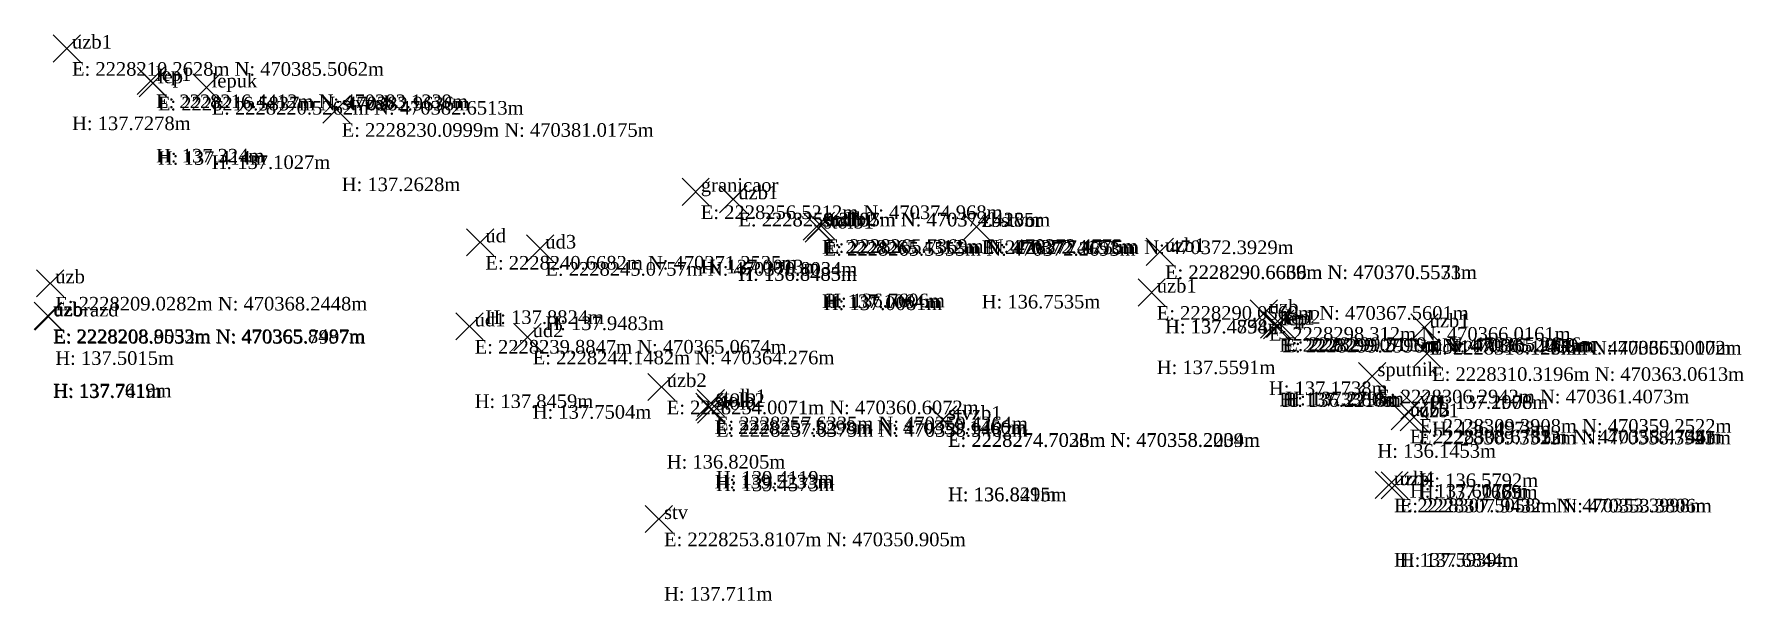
# Model space of a CAD drawing. Header units: millimetres. Extents: x 2228208 to 2236056, y 467424 to 470387.
# Drawn here: x 2228207.9 to 2228333.6, y 470344.9 to 470386.6 of the extents above.
import ezdxf

# ---------------------------------------------------------------- set-up
doc = ezdxf.new("R2010")
doc.units = ezdxf.units.MM
doc.header["$PDMODE"] = 3
doc.styles.get("Standard").update_dxf_attribs({"font": 'times.ttf'})

msp = doc.modelspace()

# ---------------------------------------------------------------- linework, layer by layer
at = {"layer": 'Survey.td2'}
for p in [(2228210.26, 470385.51, 137.73), (2228216.44, 470383.13, 137.32), (2228216.58, 470382.96, 137.41), (2228220.53, 470382.65, 137.1), (2228230.1, 470381.02, 137.26), (2228256.52, 470374.97, 137), (2228259.27, 470374.42, 136.85), (2228259.28, 470374.43, 136.85), (2228265.43, 470372.42, 137.11), (2228265.56, 470372.27, 137.01), (2228265.74, 470372.48, 136.76), (2228277.18, 470372.39, 136.75), (2228240.67, 470371.25, 137.88), (2228245.08, 470370.8, 137.95), (2228290.66, 470370.56, 137.49), (2228290.67, 470370.55, 137.48), (2228209.03, 470368.24, 137.5), (2228290.06, 470367.56, 137.56), (2228208.86, 470365.85, 137.76), (2228208.9, 470365.8, 137.74), (2228298.31, 470366.02, 137.17), (2228239.88, 470365.07, 137.85), (2228244.15, 470364.28, 137.75), (2228299.07, 470365.2, 137.34), (2228299.3, 470365.15, 136.22), (2228299.51, 470365.26, 137.28), (2228310.13, 470365, 137.2), (2228310.13, 470365, 137.2), (2228310.32, 470363.06, 136.5), (2228254.01, 470360.61, 136.82), (2228306.29, 470361.41, 136.15), (2228257.53, 470359.15, 139.52), (2228257.63, 470359.43, 139.41), (2228309.39, 470359.25, 136.58), (2228257.64, 470358.95, 139.46), (2228274.7, 470358.22, 136.83), (2228274.7, 470358.2, 136.84), (2228308.68, 470358.47, 137.61), (2228308.68, 470358.47, 137.61), (2228309.35, 470358.39, 137.77), (2228309.35, 470358.39, 137.77), (2228307.51, 470353.4, 137.59), (2228307.94, 470353.38, 137.68), (2228253.81, 470350.9, 137.71)]:
    msp.add_point(p, dxfattribs=at)

# ---------------------------------------------------------------- texts
at = {"layer": 'Heights', "color": 24}
for s, p in [(' H: 137.7278m', (2228210.26, 470379.51, 137.73)), (' H: 137.324m', (2228216.44, 470377.13, 137.32)), (' H: 137.414m', (2228216.58, 470376.96, 137.41)), (' H: 137.1027m', (2228220.53, 470376.65, 137.1)), (' H: 137.2628m', (2228230.1, 470375.02, 137.26)), (' H: 137.0013m', (2228256.52, 470368.97, 137)), (' H: 136.8485m', (2228259.27, 470368.42, 136.85)), (' H: 136.8483m', (2228259.28, 470368.43, 136.85)), (' H: 137.1064m', (2228265.43, 470366.42, 137.11)), (' H: 137.0081m', (2228265.56, 470366.27, 137.01)), (' H: 136.7606m', (2228265.74, 470366.48, 136.76)), (' H: 136.7535m', (2228277.18, 470366.39, 136.75)), (' H: 137.8824m', (2228240.67, 470365.25, 137.88)), (' H: 137.9483m', (2228245.08, 470364.8, 137.95)), (' H: 137.4854m', (2228290.66, 470364.56, 137.49)), (' H: 137.4798m', (2228290.67, 470364.55, 137.48)), (' H: 137.5015m', (2228209.03, 470362.24, 137.5)), (' H: 137.5591m', (2228290.06, 470361.56, 137.56)), (' H: 137.7619m', (2228208.86, 470359.85, 137.76)), (' H: 137.741m', (2228208.9, 470359.8, 137.74)), (' H: 137.1738m', (2228298.31, 470360.02, 137.17)), (' H: 137.3386m', (2228299.07, 470359.2, 137.34)), (' H: 136.2218m', (2228299.3, 470359.15, 136.22)), (' H: 137.2795m', (2228299.51, 470359.26, 137.28)), (' H: 137.8459m', (2228239.88, 470359.07, 137.85)), (' H: 137.7504m', (2228244.15, 470358.28, 137.75)), (' H: 137.1978m', (2228310.13, 470359, 137.2)), (' H: 137.2006m', (2228310.13, 470359, 137.2)), (' H: 136.4978m', (2228310.32, 470357.06, 136.5)), (' H: 136.1453m', (2228306.29, 470355.41, 136.15)), (' H: 136.8205m', (2228254.01, 470354.61, 136.82)), (' H: 139.5233m', (2228257.53, 470353.15, 139.52)), (' H: 139.4119m', (2228257.63, 470353.43, 139.41)), (' H: 139.4573m', (2228257.64, 470352.95, 139.46)), (' H: 136.5792m', (2228309.39, 470353.25, 136.58)), (' H: 136.829m', (2228274.7, 470352.22, 136.83)), (' H: 136.8415m', (2228274.7, 470352.2, 136.84)), (' H: 137.6078m', (2228308.68, 470352.47, 137.61)), (' H: 137.6117m', (2228308.68, 470352.47, 137.61)), (' H: 137.7659m', (2228309.35, 470352.39, 137.77)), (' H: 137.7663m', (2228309.35, 470352.39, 137.77)), (' H: 137.5939m', (2228307.51, 470347.4, 137.59)), (' H: 137.6844m', (2228307.94, 470347.38, 137.68)), (' H: 137.711m', (2228253.81, 470344.9, 137.71))]:
    msp.add_text(s, height=1, dxfattribs=at).set_placement(p)
at = {"layer": 'Positions', "color": 7}
for s, p in [(' E: 2228210.2628m N: 470385.5062m', (2228210.26, 470383.51, 137.73)), (' E: 2228216.4412m N: 470383.1339m', (2228216.44, 470381.13, 137.32)), (' E: 2228216.5837m N: 470382.9636m', (2228216.58, 470380.96, 137.41)), (' E: 2228220.5262m N: 470382.6513m', (2228220.53, 470380.65, 137.1)), (' E: 2228230.0999m N: 470381.0175m', (2228230.1, 470379.02, 137.26)), (' E: 2228256.5212m N: 470374.968m', (2228256.52, 470372.97, 137)), (' E: 2228259.2707m N: 470374.4155m', (2228259.27, 470372.42, 136.85)), (' E: 2228259.2785m N: 470374.428m', (2228259.28, 470372.43, 136.85)), (' E: 2228265.7369m N: 470372.4775m', (2228265.74, 470370.48, 136.76)), (' E: 2228240.6682m N: 470371.2535m', (2228240.67, 470369.25, 137.88)), (' E: 2228265.4312m N: 470372.4151m', (2228265.43, 470370.42, 137.11)), (' E: 2228265.5555m N: 470372.2693m', (2228265.56, 470370.27, 137.01)), (' E: 2228277.1755m N: 470372.3929m', (2228277.18, 470370.39, 136.75)), (' E: 2228245.0757m N: 470370.8034m', (2228245.08, 470368.8, 137.95)), (' E: 2228290.6639m N: 470370.5571m', (2228290.66, 470368.56, 137.49)), (' E: 2228290.6666m N: 470370.5533m', (2228290.67, 470368.55, 137.48)), (' E: 2228209.0282m N: 470368.2448m', (2228209.03, 470366.24, 137.5)), (' E: 2228290.0569m N: 470367.5601m', (2228290.06, 470365.56, 137.56)), (' E: 2228208.8553m N: 470365.8487m', (2228208.86, 470363.85, 137.76)), (' E: 2228208.9032m N: 470365.7997m', (2228208.9, 470363.8, 137.74)), (' E: 2228239.8847m N: 470365.0674m', (2228239.88, 470363.07, 137.85)), (' E: 2228298.312m N: 470366.0161m', (2228298.31, 470364.02, 137.17)), (' E: 2228299.0701m N: 470365.2009m', (2228299.07, 470363.2, 137.34)), (' E: 2228299.2996m N: 470365.1459m', (2228299.3, 470363.15, 136.22)), (' E: 2228299.5119m N: 470365.2646m', (2228299.51, 470363.26, 137.28)), (' E: 2228310.1257m N: 470365.0002m', (2228310.13, 470363, 137.2)), (' E: 2228310.126m N: 470365.0017m', (2228310.13, 470363, 137.2)), (' E: 2228244.1482m N: 470364.276m', (2228244.15, 470362.28, 137.75)), (' E: 2228310.3196m N: 470363.0613m', (2228310.32, 470361.06, 136.5)), (' E: 2228306.2942m N: 470361.4073m', (2228306.29, 470359.41, 136.15)), (' E: 2228254.0071m N: 470360.6072m', (2228254.01, 470358.61, 136.82)), (' E: 2228257.5298m N: 470359.1466m', (2228257.53, 470357.15, 139.52)), (' E: 2228257.6335m N: 470359.4264m', (2228257.63, 470357.43, 139.41)), (' E: 2228257.6379m N: 470358.9462m', (2228257.64, 470356.95, 139.46)), (' E: 2228309.3908m N: 470359.2522m', (2228309.39, 470357.25, 136.58)), (' E: 2228274.7036m N: 470358.2204m', (2228274.7, 470356.22, 136.83)), (' E: 2228274.7023m N: 470358.2039m', (2228274.7, 470356.2, 136.84)), (' E: 2228308.6785m N: 470358.4734m', (2228308.68, 470356.47, 137.61)), (' E: 2228308.6782m N: 470358.4746m', (2228308.68, 470356.47, 137.61)), (' E: 2228309.3512m N: 470358.3921m', (2228309.35, 470356.39, 137.77)), (' E: 2228309.3523m N: 470358.3943m', (2228309.35, 470356.39, 137.77)), (' E: 2228307.5058m N: 470353.3998m', (2228307.51, 470351.4, 137.59)), (' E: 2228307.9432m N: 470353.3806m', (2228307.94, 470351.38, 137.68)), (' E: 2228253.8107m N: 470350.905m', (2228253.81, 470348.9, 137.71))]:
    msp.add_text(s, height=1, dxfattribs=at).set_placement(p)
at = {"layer": 'Survey.td2_Mark'}
for s, p in [(' uzb1', (2228210.26, 470385.51)), (' lep1', (2228216.44, 470383.13)), (' lep', (2228216.58, 470382.96)), (' lepuk', (2228220.53, 470382.65)), (' stvzab', (2228230.1, 470381.02)), (' granicaor', (2228256.52, 470374.97)), (' uzb', (2228259.27, 470374.42)), (' uzb1', (2228259.28, 470374.43)), (' stolb', (2228265.43, 470372.42)), (' stolb1', (2228265.56, 470372.27)), (' stolb2', (2228265.74, 470372.48)), (' zbstvor', (2228277.18, 470372.39)), (' ud', (2228240.67, 470371.25)), (' ud3', (2228245.08, 470370.8)), (' uzb', (2228290.66, 470370.56)), (' uzb1', (2228290.67, 470370.55)), (' uzb', (2228209.03, 470368.24)), (' uzb1', (2228290.06, 470367.56)), (' uzb', (2228208.86, 470365.85)), (' uzbrazd', (2228208.9, 470365.8)), (' uzb', (2228298.31, 470366.02)), (' ud1', (2228239.88, 470365.07)), (' ud2', (2228244.15, 470364.28)), (' lep1', (2228299.07, 470365.2)), (' lep', (2228299.3, 470365.15)), (' lep2', (2228299.51, 470365.26)), (' uzb', (2228310.13, 470365)), (' uzb1', (2228310.13, 470365)), (' vor1', (2228310.32, 470363.06)), (' uzb2', (2228254.01, 470360.61)), (' sputnik', (2228306.29, 470361.41)), (' stolb2', (2228257.53, 470359.15)), (' stolb1', (2228257.63, 470359.43)), (' stolb', (2228257.64, 470358.95)), (' stvzb', (2228274.7, 470358.22)), (' stvzb1', (2228274.7, 470358.2)), (' uzb2', (2228308.68, 470358.47)), (' uzb3', (2228308.68, 470358.47)), (' uzb', (2228309.35, 470358.39)), (' uzb1', (2228309.35, 470358.39)), (' vor', (2228309.39, 470359.25)), (' uzb4', (2228307.51, 470353.4)), (' uzb', (2228307.94, 470353.38)), (' stv', (2228253.81, 470350.9))]:
    msp.add_text(s, height=1, dxfattribs=at).set_placement(p)

doc.saveas('drawing.dxf')
